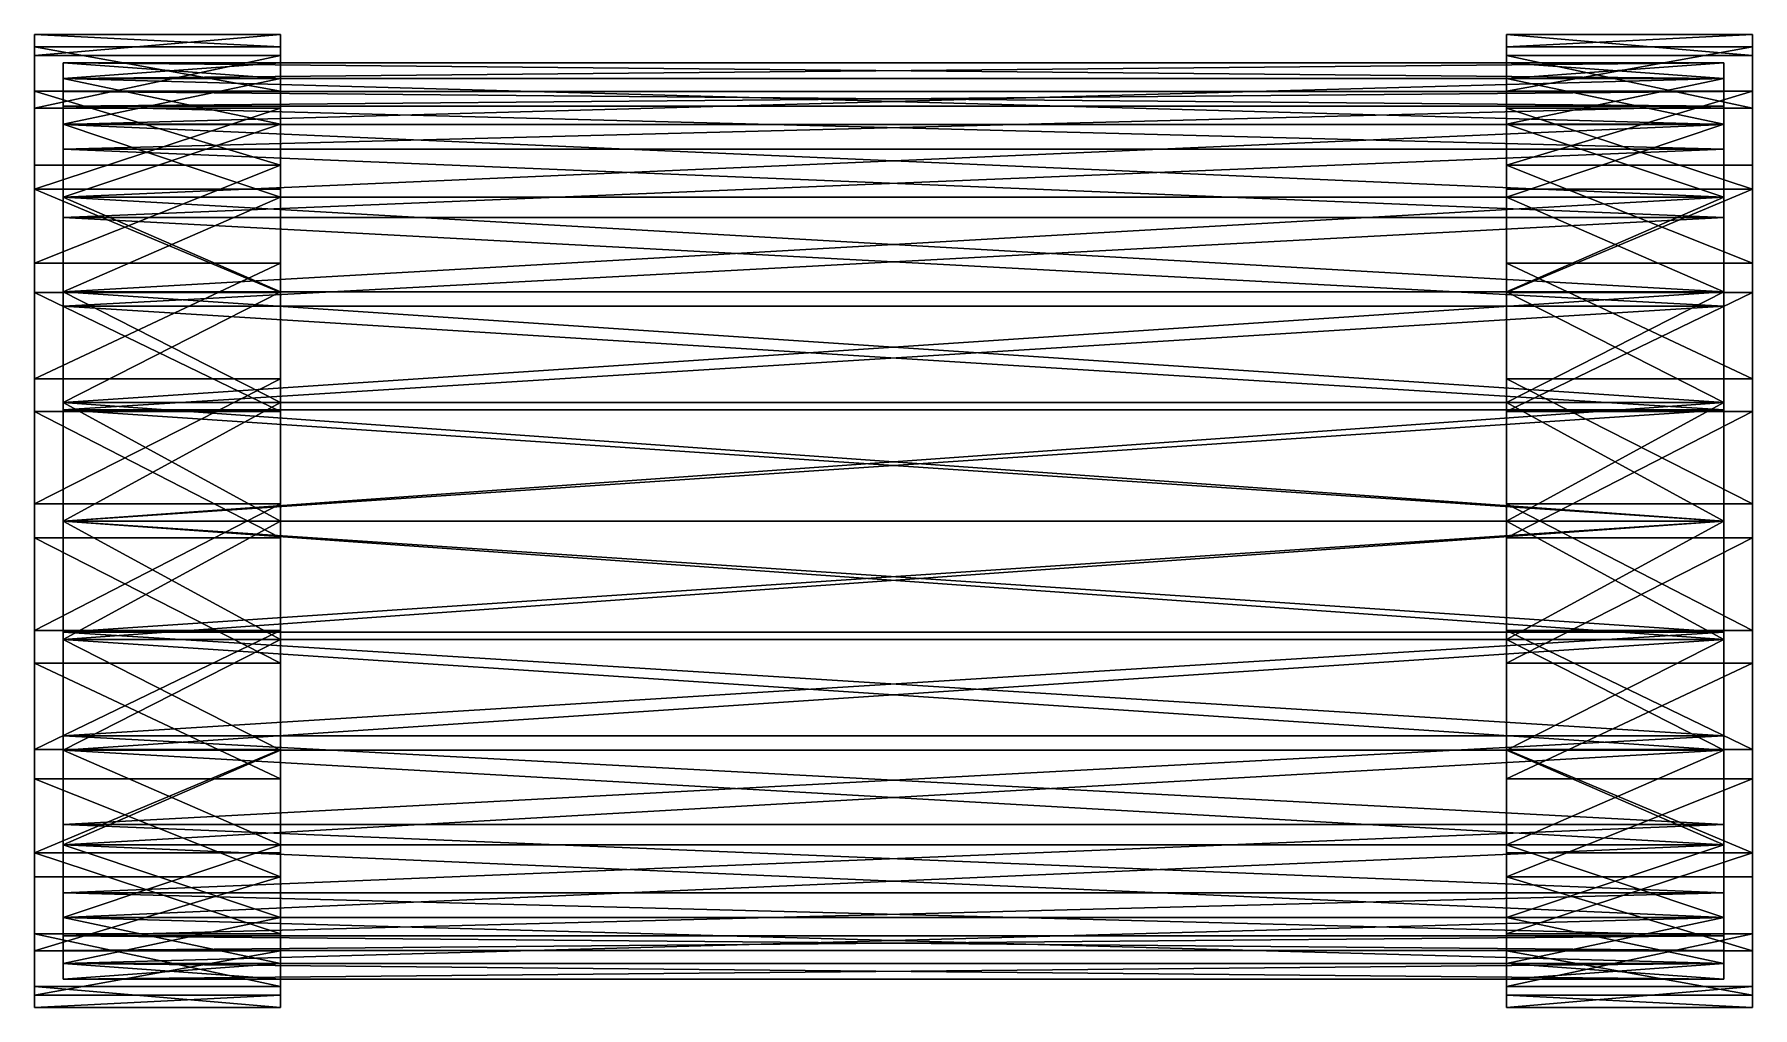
# Model space of a CAD drawing. Extents: x -150 to 150, y -125 to 45.
import ezdxf

# ---------------------------------------------------------------- set-up
doc = ezdxf.new("R2010")
doc.units = 0
doc.header["$MEASUREMENT"] = 0
doc.layers.get('0').update_dxf_attribs({"color": 13, "linetype": 'CONTINUOUS'})

# ---------------------------------------------------------------- blocks, each defined once
blk = doc.blocks.new('PVC_CAP_150MM')
for p, q in [((38, 90.19, 14.87), (-5, 90.19, 14.87)), ((38, 88.06, -7.22), (-5, 88.06, -7.22)), ((38, 86.53, 36.75), (-5, 86.53, 36.75)), ((38, 85.24, 11.9), (0, 85.24, 11.9)), ((38, 82.52, 32.61), (0, 82.52, 32.61)), ((38, 82.52, -8.8), (0, 82.52, -8.8)), ((38, 80.29, -28.01), (-5, 80.29, -28.01)), ((38, 77.33, 56.94), (-5, 77.33, 56.94)), ((38, 74.53, -28.1), (0, 74.53, -28.1)), ((38, 74.53, 51.9), (0, 74.53, 51.9)), ((38, 67.41, -46.07), (-5, 67.41, -46.07)), ((38, 63.22, 74.07), (-5, 63.22, 74.07)), ((38, 61.81, 68.47), (0, 61.81, 68.47)), ((38, 61.81, -44.67), (0, 61.81, -44.67)), ((38, 50.28, -60.18), (-5, 50.28, -60.18)), ((38, 45.15, 86.95), (-5, 45.15, 86.95)), ((38, 45.24, 81.18), (0, 45.24, 81.18)), ((38, 45.24, -57.38), (0, 45.24, -57.38)), ((38, 30.09, -69.38), (-5, 30.09, -69.38)), ((38, 24.37, 94.72), (-5, 24.37, 94.72)), ((38, 25.95, -65.37), (0, 25.95, -65.37)), ((38, 25.95, 89.18), (0, 25.95, 89.18)), ((38, 8.21, -73.05), (-5, 8.21, -73.05)), ((38, 5.24, -68.1), (0, 5.24, -68.1)), ((38, 5.24, 91.9), (0, 5.24, 91.9)), ((38, 2.28, 96.85), (-5, 2.28, 96.85)), ((38, -13.88, -70.92), (-5, -13.88, -70.92)), ((38, -15.46, -65.37), (0, -15.46, -65.37)), ((38, -15.46, 89.18), (0, -15.46, 89.18)), ((38, -19.61, 93.19), (-5, -19.61, 93.19)), ((38, -34.67, -63.15), (-5, -34.67, -63.15)), ((38, -34.76, 81.18), (0, -34.76, 81.18)), ((38, -34.76, -57.38), (0, -34.76, -57.38)), ((38, -39.8, 83.99), (-5, -39.8, 83.99)), ((38, -52.73, -50.26), (-5, -52.73, -50.26)), ((38, -51.33, -44.67), (0, -51.33, -44.67)), ((38, -51.33, 68.47), (0, -51.33, 68.47)), ((38, -56.92, 69.88), (-5, -56.92, 69.88)), ((38, -64.04, 51.9), (0, -64.04, 51.9)), ((38, -64.04, -28.1), (0, -64.04, -28.1)), ((38, -66.84, -33.14), (-5, -66.84, -33.14)), ((38, -69.81, 51.81), (-5, -69.81, 51.81)), ((38, -72.03, 32.61), (0, -72.03, 32.61)), ((38, -72.03, -8.8), (0, -72.03, -8.8)), ((38, -74.76, 11.9), (0, -74.76, 11.9)), ((38, -76.04, -12.95), (-5, -76.04, -12.95)), ((38, -77.58, 31.03), (-5, -77.58, 31.03)), ((38, -79.71, 8.94), (-5, -79.71, 8.94))]:
    blk.add_line(p, q)
at = {"extrusion": (-1, 0, 0)}
for centre, radius in [((-5.24, 11.9, 5), 85), ((-5.24, 11.9, -38), 85), ((-5.24, 11.9), 80), ((-5.24, 11.9, -38), 80)]:
    blk.add_circle(centre, radius, dxfattribs=at)
mesh = blk.add_polyface()
corners = [(-5, 90.19, 14.87), (38, 88.06, -7.22), (-5, 88.06, -7.22), (38, 90.19, 14.87)]
mesh.append_faces([[corners[k] for k in face] for face in [(0, 1, 2), (1, 0, 3)]], dxfattribs={"vtx0": -1})
mesh = blk.add_polyface()
corners = [(-5, 86.53, 36.75), (38, 90.19, 14.87), (-5, 90.19, 14.87), (38, 86.53, 36.75)]
mesh.append_faces([[corners[k] for k in face] for face in [(0, 1, 2), (1, 0, 3)]], dxfattribs={"vtx0": -1})
mesh = blk.add_polyface()
corners = [(-5, -77.58, 31.03), (-5, -76.04, -12.95), (-5, -79.71, 8.94), (-5, -69.81, 51.81), (-5, -66.84, -33.14), (-5, -56.92, 69.88), (-5, -52.73, -50.26), (-5, -39.8, 83.99), (-5, -34.67, -63.15), (-5, -19.61, 93.19), (-5, -13.88, -70.92), (-5, 2.28, 96.85), (-5, 8.21, -73.05), (-5, 24.37, 94.72), (-5, 30.09, -69.38), (-5, 45.15, 86.95), (-5, 50.28, -60.18), (-5, 63.22, 74.07), (-5, 67.41, -46.07), (-5, 77.33, 56.94), (-5, 80.29, -28.01), (-5, 86.53, 36.75), (-5, 88.06, -7.22), (-5, 90.19, 14.87)]
mesh.append_faces([[corners[k] for k in face] for face in [(0, 1, 2), (22, 21, 23)]], dxfattribs={"vtx0": -1})
mesh.append_faces([[corners[k] for k in face] for face in [(1, 3, 4), (4, 5, 6), (6, 7, 8), (8, 9, 10), (10, 11, 12), (12, 13, 14), (14, 15, 16), (16, 17, 18), (18, 19, 20), (20, 21, 22)]], dxfattribs={"vtx0": -1, "vtx1": -1})
mesh.append_faces([[corners[k] for k in face] for face in [(1, 0, 3), (4, 3, 5), (6, 5, 7), (8, 7, 9), (10, 9, 11), (12, 11, 13), (14, 13, 15), (16, 15, 17), (18, 17, 19), (20, 19, 21)]], dxfattribs={"vtx0": -1, "vtx2": -1})
mesh = blk.add_polyface()
corners = [(38, -76.04, -12.95), (38, -72.03, -8.8), (38, -74.76, 11.9), (38, -66.84, -33.14), (38, -64.04, -28.1), (38, -52.73, -50.26), (38, -51.33, -44.67), (38, -34.67, -63.15), (38, -34.76, -57.38), (38, -15.46, -65.37), (38, -13.88, -70.92), (38, 5.24, -68.1), (38, 8.21, -73.05), (38, 25.95, -65.37), (38, 30.09, -69.38), (38, 45.24, -57.38), (38, 50.28, -60.18), (38, 61.81, -44.67), (38, 67.41, -46.07), (38, 74.53, -28.1), (38, 80.29, -28.01), (38, 82.52, -8.8), (38, 88.06, -7.22), (38, 85.24, 11.9), (38, 86.53, 36.75), (38, 90.19, 14.87), (38, -77.58, 31.03), (38, -79.71, 8.94), (38, -69.81, 51.81), (38, -72.03, 32.61), (38, -64.04, 51.9), (38, -56.92, 69.88), (38, -51.33, 68.47), (38, -39.8, 83.99), (38, -34.76, 81.18), (38, -19.61, 93.19), (38, -15.46, 89.18), (38, 2.28, 96.85), (38, 5.24, 91.9), (38, 24.37, 94.72), (38, 25.95, 89.18), (38, 45.15, 86.95), (38, 45.24, 81.18), (38, 63.22, 74.07), (38, 61.81, 68.47), (38, 74.53, 51.9), (38, 77.33, 56.94), (38, 82.52, 32.61)]
mesh.append_faces([[corners[k] for k in face] for face in [(24, 22, 25), (0, 26, 27)]], dxfattribs={"vtx0": -1})
mesh.append_faces([[corners[k] for k in face] for face in [(1, 3, 4), (4, 5, 6), (6, 7, 8), (8, 7, 9), (9, 10, 11), (11, 12, 13), (13, 14, 15), (15, 16, 17), (17, 18, 19), (19, 20, 21), (21, 22, 23), (26, 2, 28), (28, 30, 31), (31, 32, 33), (33, 34, 35), (35, 36, 37), (37, 38, 39), (39, 40, 41), (41, 42, 43), (43, 45, 46), (46, 47, 24)]], dxfattribs={"vtx0": -1, "vtx1": -1})
mesh.append_faces([[corners[k] for k in face] for face in [(23, 22, 24), (26, 0, 2)]], dxfattribs={"vtx0": -1, "vtx1": -1, "vtx2": -1})
mesh.append_faces([[corners[k] for k in face] for face in [(0, 1, 2), (1, 0, 3), (4, 3, 5), (6, 5, 7), (9, 7, 10), (11, 10, 12), (13, 12, 14), (15, 14, 16), (17, 16, 18), (19, 18, 20), (21, 20, 22), (28, 2, 29), (28, 29, 30), (31, 30, 32), (33, 32, 34), (35, 34, 36), (37, 36, 38), (39, 38, 40), (41, 40, 42), (43, 42, 44), (43, 44, 45), (46, 45, 47), (24, 47, 23)]], dxfattribs={"vtx0": -1, "vtx2": -1})
mesh = blk.add_polyface()
corners = [(-5, 88.06, -7.22), (38, 80.29, -28.01), (-5, 80.29, -28.01), (38, 88.06, -7.22)]
mesh.append_faces([[corners[k] for k in face] for face in [(0, 1, 2), (1, 0, 3)]], dxfattribs={"vtx0": -1})
mesh = blk.add_polyface()
corners = [(-5, 77.33, 56.94), (38, 86.53, 36.75), (-5, 86.53, 36.75), (38, 77.33, 56.94)]
mesh.append_faces([[corners[k] for k in face] for face in [(0, 1, 2), (1, 0, 3)]], dxfattribs={"vtx0": -1})
mesh = blk.add_polyface()
corners = [(38, 82.52, 32.61), (0, 85.24, 11.9), (38, 85.24, 11.9), (0, 82.52, 32.61)]
mesh.append_faces([[corners[k] for k in face] for face in [(0, 1, 2), (1, 0, 3)]], dxfattribs={"vtx0": -1})
mesh = blk.add_polyface()
corners = [(38, 85.24, 11.9), (0, 82.52, -8.8), (38, 82.52, -8.8), (0, 85.24, 11.9)]
mesh.append_faces([[corners[k] for k in face] for face in [(0, 1, 2), (1, 0, 3)]], dxfattribs={"vtx0": -1})
mesh = blk.add_polyface()
corners = [(0, -72.03, -8.8), (0, -72.03, 32.61), (0, -74.76, 11.9), (0, -64.04, -28.1), (0, -64.04, 51.9), (0, -51.33, -44.67), (0, -51.33, 68.47), (0, -34.76, -57.38), (0, -34.76, 81.18), (0, -15.46, 89.18), (0, -15.46, -65.37), (0, 5.24, 91.9), (0, 5.24, -68.1), (0, 25.95, -65.37), (0, 25.95, 89.18), (0, 45.24, -57.38), (0, 45.24, 81.18), (0, 61.81, 68.47), (0, 61.81, -44.67), (0, 74.53, -28.1), (0, 74.53, 51.9), (0, 82.52, -8.8), (0, 82.52, 32.61), (0, 85.24, 11.9)]
mesh.append_faces([[corners[k] for k in face] for face in [(0, 1, 2), (22, 21, 23)]], dxfattribs={"vtx0": -1})
mesh.append_faces([[corners[k] for k in face] for face in [(1, 3, 4), (4, 5, 6), (6, 7, 8), (8, 7, 9), (9, 10, 11), (11, 13, 14), (14, 15, 16), (16, 15, 17), (17, 19, 20), (20, 21, 22)]], dxfattribs={"vtx0": -1, "vtx1": -1})
mesh.append_faces([[corners[k] for k in face] for face in [(1, 0, 3), (4, 3, 5), (6, 5, 7), (9, 7, 10), (11, 10, 12), (11, 12, 13), (14, 13, 15), (17, 15, 18), (17, 18, 19), (20, 19, 21)]], dxfattribs={"vtx0": -1, "vtx2": -1})
mesh = blk.add_polyface()
corners = [(38, 82.52, -8.8), (0, 74.53, -28.1), (38, 74.53, -28.1), (0, 82.52, -8.8)]
mesh.append_faces([[corners[k] for k in face] for face in [(0, 1, 2), (1, 0, 3)]], dxfattribs={"vtx0": -1})
mesh = blk.add_polyface()
corners = [(38, 74.53, 51.9), (0, 82.52, 32.61), (38, 82.52, 32.61), (0, 74.53, 51.9)]
mesh.append_faces([[corners[k] for k in face] for face in [(0, 1, 2), (1, 0, 3)]], dxfattribs={"vtx0": -1})
mesh = blk.add_polyface()
corners = [(-5, 80.29, -28.01), (38, 67.41, -46.07), (-5, 67.41, -46.07), (38, 80.29, -28.01)]
mesh.append_faces([[corners[k] for k in face] for face in [(0, 1, 2), (1, 0, 3)]], dxfattribs={"vtx0": -1})
mesh = blk.add_polyface()
corners = [(-5, 63.22, 74.07), (38, 77.33, 56.94), (-5, 77.33, 56.94), (38, 63.22, 74.07)]
mesh.append_faces([[corners[k] for k in face] for face in [(0, 1, 2), (1, 0, 3)]], dxfattribs={"vtx0": -1})
mesh = blk.add_polyface()
corners = [(38, 74.53, -28.1), (0, 61.81, -44.67), (38, 61.81, -44.67), (0, 74.53, -28.1)]
mesh.append_faces([[corners[k] for k in face] for face in [(0, 1, 2), (1, 0, 3)]], dxfattribs={"vtx0": -1})
mesh = blk.add_polyface()
corners = [(38, 61.81, 68.47), (0, 74.53, 51.9), (38, 74.53, 51.9), (0, 61.81, 68.47)]
mesh.append_faces([[corners[k] for k in face] for face in [(0, 1, 2), (1, 0, 3)]], dxfattribs={"vtx0": -1})
mesh = blk.add_polyface()
corners = [(38, 67.41, -46.07), (-5, 50.28, -60.18), (-5, 67.41, -46.07), (38, 50.28, -60.18)]
mesh.append_faces([[corners[k] for k in face] for face in [(0, 1, 2), (1, 0, 3)]], dxfattribs={"vtx0": -1})
mesh = blk.add_polyface()
corners = [(38, 45.15, 86.95), (-5, 63.22, 74.07), (-5, 45.15, 86.95), (38, 63.22, 74.07)]
mesh.append_faces([[corners[k] for k in face] for face in [(0, 1, 2), (1, 0, 3)]], dxfattribs={"vtx0": -1})
mesh = blk.add_polyface()
corners = [(38, 61.81, 68.47), (0, 45.24, 81.18), (0, 61.81, 68.47), (38, 45.24, 81.18)]
mesh.append_faces([[corners[k] for k in face] for face in [(0, 1, 2), (1, 0, 3)]], dxfattribs={"vtx0": -1})
mesh = blk.add_polyface()
corners = [(38, 45.24, -57.38), (0, 61.81, -44.67), (0, 45.24, -57.38), (38, 61.81, -44.67)]
mesh.append_faces([[corners[k] for k in face] for face in [(0, 1, 2), (1, 0, 3)]], dxfattribs={"vtx0": -1})
mesh = blk.add_polyface()
corners = [(38, 50.28, -60.18), (-5, 30.09, -69.38), (-5, 50.28, -60.18), (38, 30.09, -69.38)]
mesh.append_faces([[corners[k] for k in face] for face in [(0, 1, 2), (1, 0, 3)]], dxfattribs={"vtx0": -1})
mesh = blk.add_polyface()
corners = [(38, 24.37, 94.72), (-5, 45.15, 86.95), (-5, 24.37, 94.72), (38, 45.15, 86.95)]
mesh.append_faces([[corners[k] for k in face] for face in [(0, 1, 2), (1, 0, 3)]], dxfattribs={"vtx0": -1})
mesh = blk.add_polyface()
corners = [(38, 25.95, -65.37), (0, 45.24, -57.38), (0, 25.95, -65.37), (38, 45.24, -57.38)]
mesh.append_faces([[corners[k] for k in face] for face in [(0, 1, 2), (1, 0, 3)]], dxfattribs={"vtx0": -1})
mesh = blk.add_polyface()
corners = [(38, 45.24, 81.18), (0, 25.95, 89.18), (0, 45.24, 81.18), (38, 25.95, 89.18)]
mesh.append_faces([[corners[k] for k in face] for face in [(0, 1, 2), (1, 0, 3)]], dxfattribs={"vtx0": -1})
mesh = blk.add_polyface()
corners = [(38, 30.09, -69.38), (-5, 8.21, -73.05), (-5, 30.09, -69.38), (38, 8.21, -73.05)]
mesh.append_faces([[corners[k] for k in face] for face in [(0, 1, 2), (1, 0, 3)]], dxfattribs={"vtx0": -1})
mesh = blk.add_polyface()
corners = [(38, 2.28, 96.85), (-5, 24.37, 94.72), (-5, 2.28, 96.85), (38, 24.37, 94.72)]
mesh.append_faces([[corners[k] for k in face] for face in [(0, 1, 2), (1, 0, 3)]], dxfattribs={"vtx0": -1})
mesh = blk.add_polyface()
corners = [(38, 25.95, 89.18), (0, 5.24, 91.9), (0, 25.95, 89.18), (38, 5.24, 91.9)]
mesh.append_faces([[corners[k] for k in face] for face in [(0, 1, 2), (1, 0, 3)]], dxfattribs={"vtx0": -1})
mesh = blk.add_polyface()
corners = [(38, 5.24, -68.1), (0, 25.95, -65.37), (0, 5.24, -68.1), (38, 25.95, -65.37)]
mesh.append_faces([[corners[k] for k in face] for face in [(0, 1, 2), (1, 0, 3)]], dxfattribs={"vtx0": -1})
mesh = blk.add_polyface()
corners = [(38, 8.21, -73.05), (-5, -13.88, -70.92), (-5, 8.21, -73.05), (38, -13.88, -70.92)]
mesh.append_faces([[corners[k] for k in face] for face in [(0, 1, 2), (1, 0, 3)]], dxfattribs={"vtx0": -1})
mesh = blk.add_polyface()
corners = [(38, -15.46, -65.37), (0, 5.24, -68.1), (0, -15.46, -65.37), (38, 5.24, -68.1)]
mesh.append_faces([[corners[k] for k in face] for face in [(0, 1, 2), (1, 0, 3)]], dxfattribs={"vtx0": -1})
mesh = blk.add_polyface()
corners = [(38, 5.24, 91.9), (0, -15.46, 89.18), (0, 5.24, 91.9), (38, -15.46, 89.18)]
mesh.append_faces([[corners[k] for k in face] for face in [(0, 1, 2), (1, 0, 3)]], dxfattribs={"vtx0": -1})
mesh = blk.add_polyface()
corners = [(38, -19.61, 93.19), (-5, 2.28, 96.85), (-5, -19.61, 93.19), (38, 2.28, 96.85)]
mesh.append_faces([[corners[k] for k in face] for face in [(0, 1, 2), (1, 0, 3)]], dxfattribs={"vtx0": -1})
mesh = blk.add_polyface()
corners = [(38, -13.88, -70.92), (-5, -34.67, -63.15), (-5, -13.88, -70.92), (38, -34.67, -63.15)]
mesh.append_faces([[corners[k] for k in face] for face in [(0, 1, 2), (1, 0, 3)]], dxfattribs={"vtx0": -1})
mesh = blk.add_polyface()
corners = [(38, -15.46, 89.18), (0, -34.76, 81.18), (0, -15.46, 89.18), (38, -34.76, 81.18)]
mesh.append_faces([[corners[k] for k in face] for face in [(0, 1, 2), (1, 0, 3)]], dxfattribs={"vtx0": -1})
mesh = blk.add_polyface()
corners = [(38, -34.76, -57.38), (0, -15.46, -65.37), (0, -34.76, -57.38), (38, -15.46, -65.37)]
mesh.append_faces([[corners[k] for k in face] for face in [(0, 1, 2), (1, 0, 3)]], dxfattribs={"vtx0": -1})
mesh = blk.add_polyface()
corners = [(38, -39.8, 83.99), (-5, -19.61, 93.19), (-5, -39.8, 83.99), (38, -19.61, 93.19)]
mesh.append_faces([[corners[k] for k in face] for face in [(0, 1, 2), (1, 0, 3)]], dxfattribs={"vtx0": -1})
mesh = blk.add_polyface()
corners = [(38, -34.67, -63.15), (-5, -52.73, -50.26), (-5, -34.67, -63.15), (38, -52.73, -50.26)]
mesh.append_faces([[corners[k] for k in face] for face in [(0, 1, 2), (1, 0, 3)]], dxfattribs={"vtx0": -1})
mesh = blk.add_polyface()
corners = [(38, -51.33, -44.67), (0, -34.76, -57.38), (0, -51.33, -44.67), (38, -34.76, -57.38)]
mesh.append_faces([[corners[k] for k in face] for face in [(0, 1, 2), (1, 0, 3)]], dxfattribs={"vtx0": -1})
mesh = blk.add_polyface()
corners = [(38, -34.76, 81.18), (0, -51.33, 68.47), (0, -34.76, 81.18), (38, -51.33, 68.47)]
mesh.append_faces([[corners[k] for k in face] for face in [(0, 1, 2), (1, 0, 3)]], dxfattribs={"vtx0": -1})
mesh = blk.add_polyface()
corners = [(38, -56.92, 69.88), (-5, -39.8, 83.99), (-5, -56.92, 69.88), (38, -39.8, 83.99)]
mesh.append_faces([[corners[k] for k in face] for face in [(0, 1, 2), (1, 0, 3)]], dxfattribs={"vtx0": -1})
mesh = blk.add_polyface()
corners = [(38, -66.84, -33.14), (-5, -52.73, -50.26), (38, -52.73, -50.26), (-5, -66.84, -33.14)]
mesh.append_faces([[corners[k] for k in face] for face in [(0, 1, 2), (1, 0, 3)]], dxfattribs={"vtx0": -1})
mesh = blk.add_polyface()
corners = [(0, -64.04, -28.1), (38, -51.33, -44.67), (0, -51.33, -44.67), (38, -64.04, -28.1)]
mesh.append_faces([[corners[k] for k in face] for face in [(0, 1, 2), (1, 0, 3)]], dxfattribs={"vtx0": -1})
mesh = blk.add_polyface()
corners = [(0, -51.33, 68.47), (38, -64.04, 51.9), (0, -64.04, 51.9), (38, -51.33, 68.47)]
mesh.append_faces([[corners[k] for k in face] for face in [(0, 1, 2), (1, 0, 3)]], dxfattribs={"vtx0": -1})
mesh = blk.add_polyface()
corners = [(38, -56.92, 69.88), (-5, -69.81, 51.81), (38, -69.81, 51.81), (-5, -56.92, 69.88)]
mesh.append_faces([[corners[k] for k in face] for face in [(0, 1, 2), (1, 0, 3)]], dxfattribs={"vtx0": -1})
mesh = blk.add_polyface()
corners = [(0, -64.04, 51.9), (38, -72.03, 32.61), (0, -72.03, 32.61), (38, -64.04, 51.9)]
mesh.append_faces([[corners[k] for k in face] for face in [(0, 1, 2), (1, 0, 3)]], dxfattribs={"vtx0": -1})
mesh = blk.add_polyface()
corners = [(0, -72.03, -8.8), (38, -64.04, -28.1), (0, -64.04, -28.1), (38, -72.03, -8.8)]
mesh.append_faces([[corners[k] for k in face] for face in [(0, 1, 2), (1, 0, 3)]], dxfattribs={"vtx0": -1})
mesh = blk.add_polyface()
corners = [(38, -76.04, -12.95), (-5, -66.84, -33.14), (38, -66.84, -33.14), (-5, -76.04, -12.95)]
mesh.append_faces([[corners[k] for k in face] for face in [(0, 1, 2), (1, 0, 3)]], dxfattribs={"vtx0": -1})
mesh = blk.add_polyface()
corners = [(38, -69.81, 51.81), (-5, -77.58, 31.03), (38, -77.58, 31.03), (-5, -69.81, 51.81)]
mesh.append_faces([[corners[k] for k in face] for face in [(0, 1, 2), (1, 0, 3)]], dxfattribs={"vtx0": -1})
mesh = blk.add_polyface()
corners = [(0, -74.76, 11.9), (38, -72.03, -8.8), (0, -72.03, -8.8), (38, -74.76, 11.9)]
mesh.append_faces([[corners[k] for k in face] for face in [(0, 1, 2), (1, 0, 3)]], dxfattribs={"vtx0": -1})
mesh = blk.add_polyface()
corners = [(0, -72.03, 32.61), (38, -74.76, 11.9), (0, -74.76, 11.9), (38, -72.03, 32.61)]
mesh.append_faces([[corners[k] for k in face] for face in [(0, 1, 2), (1, 0, 3)]], dxfattribs={"vtx0": -1})
mesh = blk.add_polyface()
corners = [(38, -79.71, 8.94), (-5, -76.04, -12.95), (38, -76.04, -12.95), (-5, -79.71, 8.94)]
mesh.append_faces([[corners[k] for k in face] for face in [(0, 1, 2), (1, 0, 3)]], dxfattribs={"vtx0": -1})
mesh = blk.add_polyface()
corners = [(38, -77.58, 31.03), (-5, -79.71, 8.94), (38, -79.71, 8.94), (-5, -77.58, 31.03)]
mesh.append_faces([[corners[k] for k in face] for face in [(0, 1, 2), (1, 0, 3)]], dxfattribs={"vtx0": -1})
blk = doc.blocks.new('PVC_CAP_150MM_CROSSHAIR')
for p, q in [((0, 0), (-48.28, 62.93)), ((0, 0), (62.93, 48.28)), ((-62.93, -48.28), (0, 0)), ((48.28, -62.93), (0, 0))]:
    blk.add_line(p, q)
at = {"extrusion": (-1, 0, 0), "zscale": -1, "rotation": 90}
blk.add_blockref('PVC_CAP_150MM', (5.24, 0, 11.9), dxfattribs=at)

msp = doc.modelspace()

# ---------------------------------------------------------------- linework, layer by layer
for p, q in [((145, 40, -69.28), (-145, 40, -69.28)), ((145, 37.27, -89.99), (-145, 37.27, -89.99)), ((145, 37.27, -48.58), (-145, 37.27, -48.58)), ((145, 35, -69.28), (-145, 35, -69.28)), ((-145, 35, -69.28), (-145, -40, -69.28)), ((145, 35, -69.28), (145, -40, -69.28)), ((145, 32.44, -88.69), (-145, 32.44, -88.69)), ((145, 32.44, -49.87), (-145, 32.44, -49.87)), ((145, 29.28, -29.28), (-145, 29.28, -29.28)), ((145, 29.28, -109.28), (-145, 29.28, -109.28)), ((145, 24.95, -31.78), (-145, 24.95, -31.78)), ((145, 24.95, -106.78), (-145, 24.95, -106.78)), ((145, 16.57, -12.71), (-145, 16.57, -12.71)), ((145, 16.57, -125.85), (-145, 16.57, -125.85)), ((145, 13.03, -122.32), (-145, 13.03, -122.32)), ((145, 13.03, -16.25), (-145, 13.03, -16.25)), ((145, 0), (-145, 0)), ((145, 0, -138.56), (-145, 0, -138.56)), ((145, -2.5, -4.33), (-145, -2.5, -4.33)), ((145, -2.5, -134.23), (-145, -2.5, -134.23)), ((145, -19.29, 7.99), (-145, -19.29, 7.99)), ((145, -19.29, -146.56), (-145, -19.29, -146.56)), ((145, -20.59, 3.16), (-145, -20.59, 3.16)), ((145, -20.59, -141.73), (-145, -20.59, -141.73)), ((145, -40, 5.72), (-145, -40, 5.72)), ((145, -40, -144.28), (-145, -40, -144.28)), ((145, -40, 10.72), (-145, -40, 10.72)), ((145, -40, -149.28), (-145, -40, -149.28)), ((-145, -40, -69.28), (-145, -40, 5.72)), ((-145, -40, -144.28), (-145, -40, -69.28)), ((-145, -40, -69.28), (-145, -115, -69.28)), ((145, -40, -69.28), (145, -40, 5.72)), ((145, -40, -144.28), (145, -40, -69.28)), ((145, -40, -69.28), (145, -115, -69.28)), ((145, -59.41, -141.73), (-145, -59.41, -141.73)), ((145, -59.41, 3.16), (-145, -59.41, 3.16)), ((145, -60.71, 7.99), (-145, -60.71, 7.99)), ((145, -60.71, -146.56), (-145, -60.71, -146.56)), ((145, -77.5, -134.23), (-145, -77.5, -134.23)), ((145, -77.5, -4.33), (-145, -77.5, -4.33)), ((145, -80), (-145, -80)), ((145, -80, -138.56), (-145, -80, -138.56)), ((145, -93.03, -16.25), (-145, -93.03, -16.25)), ((145, -93.03, -122.32), (-145, -93.03, -122.32)), ((145, -96.57, -12.71), (-145, -96.57, -12.71)), ((145, -96.57, -125.85), (-145, -96.57, -125.85)), ((145, -104.95, -31.78), (-145, -104.95, -31.78)), ((145, -104.95, -106.78), (-145, -104.95, -106.78)), ((145, -109.28, -29.28), (-145, -109.28, -29.28)), ((145, -109.28, -109.28), (-145, -109.28, -109.28)), ((145, -112.44, -49.87), (-145, -112.44, -49.87)), ((145, -112.44, -88.69), (-145, -112.44, -88.69)), ((145, -115, -69.28), (-145, -115, -69.28)), ((145, -117.27, -89.99), (-145, -117.27, -89.99)), ((145, -117.27, -48.58), (-145, -117.27, -48.58)), ((145, -120, -69.28), (-145, -120, -69.28))]:
    msp.add_line(p, q)
at = {"extrusion": (1, 0, 0)}
for centre in [(-40, -69.28, -145), (-40, -69.28, 145)]:
    msp.add_circle(centre, 80, dxfattribs=at)
at = {"extrusion": (-1, 0, 0)}
for centre, start, end in [((40, -69.28, 145), 180, 270), ((40, -69.28, 145), 90, 180), ((40, -69.28, -145), 180, 270), ((40, -69.28, -145), 90, 180), ((40, -69.28, 145), 0, 90), ((40, -69.28, 145), 270, 0), ((40, -69.28, -145), 0, 90), ((40, -69.28, -145), 270, 0)]:
    msp.add_arc(centre, 75, start, end, dxfattribs=at)

# ---------------------------------------------------------------- block references
at = {"extrusion": (1, 0, 0), "rotation": -90}
msp.add_blockref('PVC_CAP_150MM_CROSSHAIR', (-40, -69.28, -145), dxfattribs=at)
at = {"extrusion": (1, 0, 0), "zscale": -1, "rotation": -90}
msp.add_blockref('PVC_CAP_150MM_CROSSHAIR', (-40, -69.28, 145), dxfattribs=at)

# ---------------------------------------------------------------- meshes
mesh = msp.add_polyface()
corners = [(-145, 40, -69.28), (145, 37.27, -89.99), (-145, 37.27, -89.99), (145, 40, -69.28)]
mesh.append_faces([[corners[k] for k in face] for face in [(0, 1, 2), (1, 0, 3)]], dxfattribs={"vtx0": -1})
mesh = msp.add_polyface()
corners = [(-145, -117.27, -48.58), (-145, -117.27, -89.99), (-145, -120, -69.28), (-145, -115, -69.28), (-145, -112.44, -49.87), (-145, -109.28, -29.28), (-145, -104.95, -31.78), (-145, -96.57, -12.71), (-145, -93.03, -16.25), (-145, -80), (-145, -77.5, -4.33), (-145, -60.71, 7.99), (-145, -59.41, 3.16), (-145, -40, 10.72), (-145, -40, 5.72), (-145, -19.29, 7.99), (-145, -20.59, 3.16), (-145, -2.5, -4.33), (-145, 0), (-145, 13.03, -16.25), (-145, 16.57, -12.71), (-145, 24.95, -31.78), (-145, 29.28, -29.28), (-145, 32.44, -49.87), (-145, 37.27, -48.58), (-145, 35, -69.28), (-145, -112.44, -88.69), (-145, -109.28, -109.28), (-145, -104.95, -106.78), (-145, -96.57, -125.85), (-145, -93.03, -122.32), (-145, -80, -138.56), (-145, -77.5, -134.23), (-145, -60.71, -146.56), (-145, -59.41, -141.73), (-145, -40, -149.28), (-145, -40, -144.28), (-145, -20.59, -141.73), (-145, -19.29, -146.56), (-145, -2.5, -134.23), (-145, 0, -138.56), (-145, 13.03, -122.32), (-145, 16.57, -125.85), (-145, 24.95, -106.78), (-145, 29.28, -109.28), (-145, 32.44, -88.69), (-145, 37.27, -89.99), (-145, 40, -69.28)]
mesh.append_faces([[corners[k] for k in face] for face in [(0, 1, 2), (46, 24, 47)]], dxfattribs={"vtx0": -1})
mesh.append_faces([[corners[k] for k in face] for face in [(3, 0, 4), (4, 5, 6), (6, 7, 8), (8, 9, 10), (10, 11, 12), (12, 13, 14), (14, 15, 16), (16, 15, 17), (17, 18, 19), (19, 20, 21), (21, 22, 23), (23, 24, 25), (1, 26, 27), (26, 1, 3), (27, 28, 29), (29, 30, 31), (31, 32, 33), (33, 34, 35), (35, 37, 38), (38, 39, 40), (40, 41, 42), (42, 43, 44), (44, 45, 46)]], dxfattribs={"vtx0": -1, "vtx1": -1})
mesh.append_faces([[corners[k] for k in face] for face in [(1, 0, 3), (46, 25, 24)]], dxfattribs={"vtx0": -1, "vtx1": -1, "vtx2": -1})
mesh.append_faces([[corners[k] for k in face] for face in [(4, 0, 5), (6, 5, 7), (8, 7, 9), (10, 9, 11), (12, 11, 13), (14, 13, 15), (17, 15, 18), (19, 18, 20), (21, 20, 22), (23, 22, 24), (27, 26, 28), (29, 28, 30), (31, 30, 32), (33, 32, 34), (35, 34, 36), (35, 36, 37), (38, 37, 39), (40, 39, 41), (42, 41, 43), (44, 43, 45), (46, 45, 25)]], dxfattribs={"vtx0": -1, "vtx2": -1})
mesh = msp.add_polyface()
corners = [(-145, 37.27, -48.58), (145, 40, -69.28), (-145, 40, -69.28), (145, 37.27, -48.58)]
mesh.append_faces([[corners[k] for k in face] for face in [(0, 1, 2), (1, 0, 3)]], dxfattribs={"vtx0": -1})
mesh = msp.add_polyface()
corners = [(145, -117.27, -89.99), (145, -117.27, -48.58), (145, -120, -69.28), (145, -115, -69.28), (145, -112.44, -88.69), (145, -109.28, -109.28), (145, -104.95, -106.78), (145, -96.57, -125.85), (145, -93.03, -122.32), (145, -80, -138.56), (145, -77.5, -134.23), (145, -60.71, -146.56), (145, -59.41, -141.73), (145, -40, -149.28), (145, -40, -144.28), (145, -19.29, -146.56), (145, -20.59, -141.73), (145, -2.5, -134.23), (145, 0, -138.56), (145, 13.03, -122.32), (145, 16.57, -125.85), (145, 24.95, -106.78), (145, 29.28, -109.28), (145, 32.44, -88.69), (145, 37.27, -89.99), (145, 35, -69.28), (145, -112.44, -49.87), (145, -109.28, -29.28), (145, -104.95, -31.78), (145, -96.57, -12.71), (145, -93.03, -16.25), (145, -80), (145, -77.5, -4.33), (145, -60.71, 7.99), (145, -59.41, 3.16), (145, -40, 10.72), (145, -40, 5.72), (145, -20.59, 3.16), (145, -19.29, 7.99), (145, -2.5, -4.33), (145, 0), (145, 13.03, -16.25), (145, 16.57, -12.71), (145, 24.95, -31.78), (145, 29.28, -29.28), (145, 32.44, -49.87), (145, 37.27, -48.58), (145, 40, -69.28)]
mesh.append_faces([[corners[k] for k in face] for face in [(0, 1, 2), (46, 24, 47)]], dxfattribs={"vtx0": -1})
mesh.append_faces([[corners[k] for k in face] for face in [(3, 0, 4), (4, 5, 6), (6, 7, 8), (8, 9, 10), (10, 11, 12), (12, 13, 14), (14, 15, 16), (16, 15, 17), (17, 18, 19), (19, 20, 21), (21, 22, 23), (23, 24, 25), (1, 26, 27), (26, 1, 3), (27, 28, 29), (29, 30, 31), (31, 32, 33), (33, 34, 35), (35, 37, 38), (38, 39, 40), (40, 41, 42), (42, 43, 44), (44, 45, 46)]], dxfattribs={"vtx0": -1, "vtx1": -1})
mesh.append_faces([[corners[k] for k in face] for face in [(1, 0, 3), (46, 25, 24)]], dxfattribs={"vtx0": -1, "vtx1": -1, "vtx2": -1})
mesh.append_faces([[corners[k] for k in face] for face in [(4, 0, 5), (6, 5, 7), (8, 7, 9), (10, 9, 11), (12, 11, 13), (14, 13, 15), (17, 15, 18), (19, 18, 20), (21, 20, 22), (23, 22, 24), (27, 26, 28), (29, 28, 30), (31, 30, 32), (33, 32, 34), (35, 34, 36), (35, 36, 37), (38, 37, 39), (40, 39, 41), (42, 41, 43), (44, 43, 45), (46, 45, 25)]], dxfattribs={"vtx0": -1, "vtx2": -1})
mesh = msp.add_polyface()
corners = [(-145, 29.28, -29.28), (145, 37.27, -48.58), (-145, 37.27, -48.58), (145, 29.28, -29.28)]
mesh.append_faces([[corners[k] for k in face] for face in [(0, 1, 2), (1, 0, 3)]], dxfattribs={"vtx0": -1})
mesh = msp.add_polyface()
corners = [(-145, 37.27, -89.99), (145, 29.28, -109.28), (-145, 29.28, -109.28), (145, 37.27, -89.99)]
mesh.append_faces([[corners[k] for k in face] for face in [(0, 1, 2), (1, 0, 3)]], dxfattribs={"vtx0": -1})
mesh = msp.add_polyface()
corners = [(145, 35, -69.28), (-145, 32.44, -88.69), (145, 32.44, -88.69), (-145, 35, -69.28)]
mesh.append_faces([[corners[k] for k in face] for face in [(0, 1, 2), (1, 0, 3)]], dxfattribs={"vtx0": -1})
mesh = msp.add_polyface()
corners = [(145, 32.44, -49.87), (-145, 35, -69.28), (145, 35, -69.28), (-145, 32.44, -49.87)]
mesh.append_faces([[corners[k] for k in face] for face in [(0, 1, 2), (1, 0, 3)]], dxfattribs={"vtx0": -1})
mesh = msp.add_polyface()
corners = [(145, 24.95, -31.78), (-145, 32.44, -49.87), (145, 32.44, -49.87), (-145, 24.95, -31.78)]
mesh.append_faces([[corners[k] for k in face] for face in [(0, 1, 2), (1, 0, 3)]], dxfattribs={"vtx0": -1})
mesh = msp.add_polyface()
corners = [(145, 32.44, -88.69), (-145, 24.95, -106.78), (145, 24.95, -106.78), (-145, 32.44, -88.69)]
mesh.append_faces([[corners[k] for k in face] for face in [(0, 1, 2), (1, 0, 3)]], dxfattribs={"vtx0": -1})
mesh = msp.add_polyface()
corners = [(-145, 16.57, -12.71), (145, 29.28, -29.28), (-145, 29.28, -29.28), (145, 16.57, -12.71)]
mesh.append_faces([[corners[k] for k in face] for face in [(0, 1, 2), (1, 0, 3)]], dxfattribs={"vtx0": -1})
mesh = msp.add_polyface()
corners = [(-145, 29.28, -109.28), (145, 16.57, -125.85), (-145, 16.57, -125.85), (145, 29.28, -109.28)]
mesh.append_faces([[corners[k] for k in face] for face in [(0, 1, 2), (1, 0, 3)]], dxfattribs={"vtx0": -1})
mesh = msp.add_polyface()
corners = [(145, 24.95, -106.78), (-145, 13.03, -122.32), (145, 13.03, -122.32), (-145, 24.95, -106.78)]
mesh.append_faces([[corners[k] for k in face] for face in [(0, 1, 2), (1, 0, 3)]], dxfattribs={"vtx0": -1})
mesh = msp.add_polyface()
corners = [(145, 13.03, -16.25), (-145, 24.95, -31.78), (145, 24.95, -31.78), (-145, 13.03, -16.25)]
mesh.append_faces([[corners[k] for k in face] for face in [(0, 1, 2), (1, 0, 3)]], dxfattribs={"vtx0": -1})
mesh = msp.add_polyface()
corners = [(145, 0), (-145, 16.57, -12.71), (-145, 0), (145, 16.57, -12.71)]
mesh.append_faces([[corners[k] for k in face] for face in [(0, 1, 2), (1, 0, 3)]], dxfattribs={"vtx0": -1})
mesh = msp.add_polyface()
corners = [(145, 16.57, -125.85), (-145, 0, -138.56), (-145, 16.57, -125.85), (145, 0, -138.56)]
mesh.append_faces([[corners[k] for k in face] for face in [(0, 1, 2), (1, 0, 3)]], dxfattribs={"vtx0": -1})
mesh = msp.add_polyface()
corners = [(145, -2.5, -134.23), (-145, 13.03, -122.32), (-145, -2.5, -134.23), (145, 13.03, -122.32)]
mesh.append_faces([[corners[k] for k in face] for face in [(0, 1, 2), (1, 0, 3)]], dxfattribs={"vtx0": -1})
mesh = msp.add_polyface()
corners = [(145, 13.03, -16.25), (-145, -2.5, -4.33), (-145, 13.03, -16.25), (145, -2.5, -4.33)]
mesh.append_faces([[corners[k] for k in face] for face in [(0, 1, 2), (1, 0, 3)]], dxfattribs={"vtx0": -1})
mesh = msp.add_polyface()
corners = [(145, 0, -138.56), (-145, -19.29, -146.56), (-145, 0, -138.56), (145, -19.29, -146.56)]
mesh.append_faces([[corners[k] for k in face] for face in [(0, 1, 2), (1, 0, 3)]], dxfattribs={"vtx0": -1})
mesh = msp.add_polyface()
corners = [(145, -19.29, 7.99), (-145, 0), (-145, -19.29, 7.99), (145, 0)]
mesh.append_faces([[corners[k] for k in face] for face in [(0, 1, 2), (1, 0, 3)]], dxfattribs={"vtx0": -1})
mesh = msp.add_polyface()
corners = [(145, -2.5, -4.33), (-145, -20.59, 3.16), (-145, -2.5, -4.33), (145, -20.59, 3.16)]
mesh.append_faces([[corners[k] for k in face] for face in [(0, 1, 2), (1, 0, 3)]], dxfattribs={"vtx0": -1})
mesh = msp.add_polyface()
corners = [(145, -20.59, -141.73), (-145, -2.5, -134.23), (-145, -20.59, -141.73), (145, -2.5, -134.23)]
mesh.append_faces([[corners[k] for k in face] for face in [(0, 1, 2), (1, 0, 3)]], dxfattribs={"vtx0": -1})
mesh = msp.add_polyface()
corners = [(145, -40, 10.72), (-145, -19.29, 7.99), (-145, -40, 10.72), (145, -19.29, 7.99)]
mesh.append_faces([[corners[k] for k in face] for face in [(0, 1, 2), (1, 0, 3)]], dxfattribs={"vtx0": -1})
mesh = msp.add_polyface()
corners = [(145, -19.29, -146.56), (-145, -40, -149.28), (-145, -19.29, -146.56), (145, -40, -149.28)]
mesh.append_faces([[corners[k] for k in face] for face in [(0, 1, 2), (1, 0, 3)]], dxfattribs={"vtx0": -1})
mesh = msp.add_polyface()
corners = [(145, -40, -144.28), (-145, -20.59, -141.73), (-145, -40, -144.28), (145, -20.59, -141.73)]
mesh.append_faces([[corners[k] for k in face] for face in [(0, 1, 2), (1, 0, 3)]], dxfattribs={"vtx0": -1})
mesh = msp.add_polyface()
corners = [(145, -20.59, 3.16), (-145, -40, 5.72), (-145, -20.59, 3.16), (145, -40, 5.72)]
mesh.append_faces([[corners[k] for k in face] for face in [(0, 1, 2), (1, 0, 3)]], dxfattribs={"vtx0": -1})
mesh = msp.add_polyface()
corners = [(145, -40, 5.72), (-145, -59.41, 3.16), (-145, -40, 5.72), (145, -59.41, 3.16)]
mesh.append_faces([[corners[k] for k in face] for face in [(0, 1, 2), (1, 0, 3)]], dxfattribs={"vtx0": -1})
mesh = msp.add_polyface()
corners = [(145, -60.71, 7.99), (-145, -40, 10.72), (-145, -60.71, 7.99), (145, -40, 10.72)]
mesh.append_faces([[corners[k] for k in face] for face in [(0, 1, 2), (1, 0, 3)]], dxfattribs={"vtx0": -1})
mesh = msp.add_polyface()
corners = [(145, -59.41, -141.73), (-145, -40, -144.28), (-145, -59.41, -141.73), (145, -40, -144.28)]
mesh.append_faces([[corners[k] for k in face] for face in [(0, 1, 2), (1, 0, 3)]], dxfattribs={"vtx0": -1})
mesh = msp.add_polyface()
corners = [(145, -40, -149.28), (-145, -60.71, -146.56), (-145, -40, -149.28), (145, -60.71, -146.56)]
mesh.append_faces([[corners[k] for k in face] for face in [(0, 1, 2), (1, 0, 3)]], dxfattribs={"vtx0": -1})
mesh = msp.add_polyface()
corners = [(145, -77.5, -134.23), (-145, -59.41, -141.73), (-145, -77.5, -134.23), (145, -59.41, -141.73)]
mesh.append_faces([[corners[k] for k in face] for face in [(0, 1, 2), (1, 0, 3)]], dxfattribs={"vtx0": -1})
mesh = msp.add_polyface()
corners = [(145, -59.41, 3.16), (-145, -77.5, -4.33), (-145, -59.41, 3.16), (145, -77.5, -4.33)]
mesh.append_faces([[corners[k] for k in face] for face in [(0, 1, 2), (1, 0, 3)]], dxfattribs={"vtx0": -1})
mesh = msp.add_polyface()
corners = [(145, -60.71, -146.56), (-145, -80, -138.56), (-145, -60.71, -146.56), (145, -80, -138.56)]
mesh.append_faces([[corners[k] for k in face] for face in [(0, 1, 2), (1, 0, 3)]], dxfattribs={"vtx0": -1})
mesh = msp.add_polyface()
corners = [(145, -80), (-145, -60.71, 7.99), (-145, -80), (145, -60.71, 7.99)]
mesh.append_faces([[corners[k] for k in face] for face in [(0, 1, 2), (1, 0, 3)]], dxfattribs={"vtx0": -1})
mesh = msp.add_polyface()
corners = [(145, -77.5, -4.33), (-145, -93.03, -16.25), (-145, -77.5, -4.33), (145, -93.03, -16.25)]
mesh.append_faces([[corners[k] for k in face] for face in [(0, 1, 2), (1, 0, 3)]], dxfattribs={"vtx0": -1})
mesh = msp.add_polyface()
corners = [(145, -93.03, -122.32), (-145, -77.5, -134.23), (-145, -93.03, -122.32), (145, -77.5, -134.23)]
mesh.append_faces([[corners[k] for k in face] for face in [(0, 1, 2), (1, 0, 3)]], dxfattribs={"vtx0": -1})
mesh = msp.add_polyface()
corners = [(145, -96.57, -12.71), (-145, -80), (-145, -96.57, -12.71), (145, -80)]
mesh.append_faces([[corners[k] for k in face] for face in [(0, 1, 2), (1, 0, 3)]], dxfattribs={"vtx0": -1})
mesh = msp.add_polyface()
corners = [(145, -80, -138.56), (-145, -96.57, -125.85), (-145, -80, -138.56), (145, -96.57, -125.85)]
mesh.append_faces([[corners[k] for k in face] for face in [(0, 1, 2), (1, 0, 3)]], dxfattribs={"vtx0": -1})
mesh = msp.add_polyface()
corners = [(-145, -93.03, -16.25), (145, -104.95, -31.78), (-145, -104.95, -31.78), (145, -93.03, -16.25)]
mesh.append_faces([[corners[k] for k in face] for face in [(0, 1, 2), (1, 0, 3)]], dxfattribs={"vtx0": -1})
mesh = msp.add_polyface()
corners = [(-145, -104.95, -106.78), (145, -93.03, -122.32), (-145, -93.03, -122.32), (145, -104.95, -106.78)]
mesh.append_faces([[corners[k] for k in face] for face in [(0, 1, 2), (1, 0, 3)]], dxfattribs={"vtx0": -1})
mesh = msp.add_polyface()
corners = [(145, -96.57, -12.71), (-145, -109.28, -29.28), (145, -109.28, -29.28), (-145, -96.57, -12.71)]
mesh.append_faces([[corners[k] for k in face] for face in [(0, 1, 2), (1, 0, 3)]], dxfattribs={"vtx0": -1})
mesh = msp.add_polyface()
corners = [(145, -109.28, -109.28), (-145, -96.57, -125.85), (145, -96.57, -125.85), (-145, -109.28, -109.28)]
mesh.append_faces([[corners[k] for k in face] for face in [(0, 1, 2), (1, 0, 3)]], dxfattribs={"vtx0": -1})
mesh = msp.add_polyface()
corners = [(-145, -104.95, -31.78), (145, -112.44, -49.87), (-145, -112.44, -49.87), (145, -104.95, -31.78)]
mesh.append_faces([[corners[k] for k in face] for face in [(0, 1, 2), (1, 0, 3)]], dxfattribs={"vtx0": -1})
mesh = msp.add_polyface()
corners = [(-145, -112.44, -88.69), (145, -104.95, -106.78), (-145, -104.95, -106.78), (145, -112.44, -88.69)]
mesh.append_faces([[corners[k] for k in face] for face in [(0, 1, 2), (1, 0, 3)]], dxfattribs={"vtx0": -1})
mesh = msp.add_polyface()
corners = [(145, -109.28, -29.28), (-145, -117.27, -48.58), (145, -117.27, -48.58), (-145, -109.28, -29.28)]
mesh.append_faces([[corners[k] for k in face] for face in [(0, 1, 2), (1, 0, 3)]], dxfattribs={"vtx0": -1})
mesh = msp.add_polyface()
corners = [(145, -117.27, -89.99), (-145, -109.28, -109.28), (145, -109.28, -109.28), (-145, -117.27, -89.99)]
mesh.append_faces([[corners[k] for k in face] for face in [(0, 1, 2), (1, 0, 3)]], dxfattribs={"vtx0": -1})
mesh = msp.add_polyface()
corners = [(-145, -112.44, -49.87), (145, -115, -69.28), (-145, -115, -69.28), (145, -112.44, -49.87)]
mesh.append_faces([[corners[k] for k in face] for face in [(0, 1, 2), (1, 0, 3)]], dxfattribs={"vtx0": -1})
mesh = msp.add_polyface()
corners = [(-145, -115, -69.28), (145, -112.44, -88.69), (-145, -112.44, -88.69), (145, -115, -69.28)]
mesh.append_faces([[corners[k] for k in face] for face in [(0, 1, 2), (1, 0, 3)]], dxfattribs={"vtx0": -1})
mesh = msp.add_polyface()
corners = [(145, -120, -69.28), (-145, -117.27, -89.99), (145, -117.27, -89.99), (-145, -120, -69.28)]
mesh.append_faces([[corners[k] for k in face] for face in [(0, 1, 2), (1, 0, 3)]], dxfattribs={"vtx0": -1})
mesh = msp.add_polyface()
corners = [(145, -117.27, -48.58), (-145, -120, -69.28), (145, -120, -69.28), (-145, -117.27, -48.58)]
mesh.append_faces([[corners[k] for k in face] for face in [(0, 1, 2), (1, 0, 3)]], dxfattribs={"vtx0": -1})

doc.saveas('drawing.dxf')
